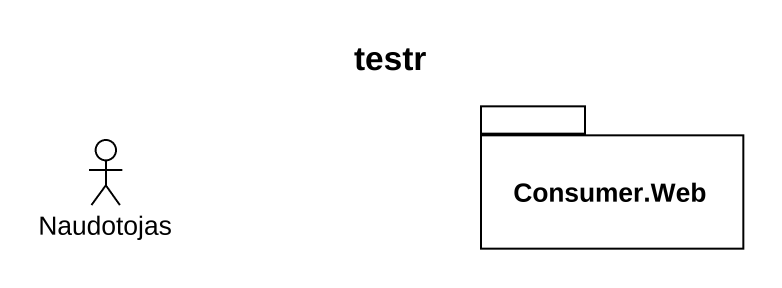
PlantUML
@startuml
title testr
package "Consumer.Web" as Consumer_Web {
}
actor Naudotojas
@enduml
